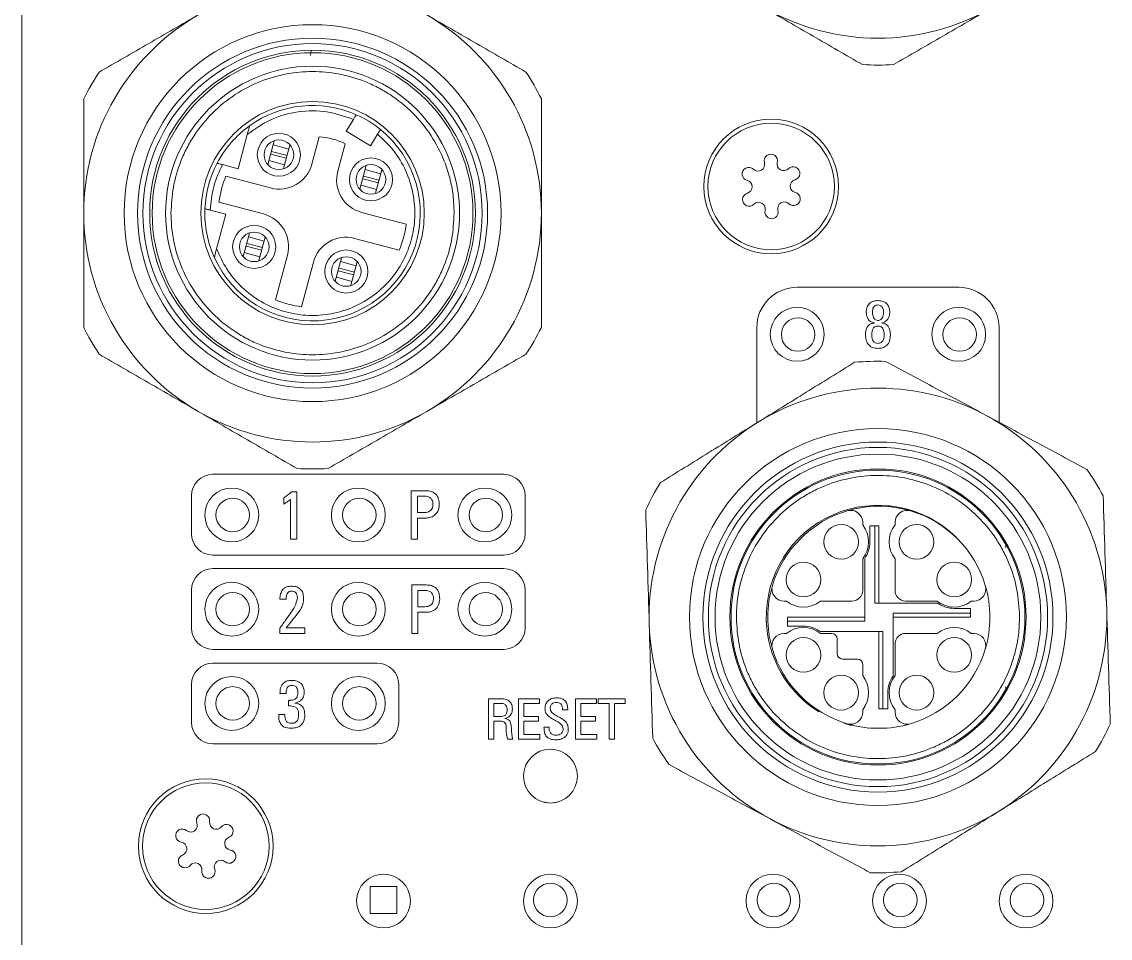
# Model space of a CAD drawing. Extents: x -194 to 239, y -574 to -265.
# Drawn here: x -143.49 to -130.72, y -326.09 to -315.34 of the extents above; entities that cross this region are included whole.
import ezdxf

# ---------------------------------------------------------------- set-up
doc = ezdxf.new("R2010")
doc.units = 0
doc.header["$LTSCALE"] = 0.5
doc.layers.get('0').update_dxf_attribs({"linetype": 'CONTINUOUS'})
doc.layers.add('UMRISSE', color=7, linetype='CONTINUOUS')

msp = doc.modelspace()

# ---------------------------------------------------------------- linework, layer by layer
at = {"lineweight": 5}
for p, q in [((-143.4931, -294.90931), (-143.4931, -335.5111)), ((-143.49137, -294.92834), (-143.49137, -335.53013))]:
    msp.add_line(p, q, dxfattribs=at)
at = {"color": 7, "linetype": 'Continuous', "lineweight": 5}
for p, q in [((-143.49293, -297.4974), (-143.49293, -335.55088)), ((-140.10736, -315.73324), (-140.09064, -315.67081)), ((-138.94546, -316.28282), (-138.94725, -316.2895)), ((-139.59941, -316.48198), (-139.68422, -316.62038)), ((-139.40126, -316.79378), (-139.68422, -316.62038)), ((-140.95427, -317.06219), (-140.84606, -316.65837)), ((-140.60342, -317.01059), (-140.52979, -316.73583)), ((-140.08894, -317.00774), (-140.00257, -316.68542)), ((-139.40126, -316.79378), (-139.31645, -316.65538)), ((-140.56252, -316.85794), (-140.37934, -316.90703)), ((-140.35889, -316.8307), (-140.54206, -316.78162)), ((-140.34662, -316.78491), (-140.42024, -317.05967)), ((-139.69728, -316.76722), (-139.78365, -317.08955)), ((-140.59115, -316.9648), (-140.40797, -317.01388)), ((-140.38752, -316.93755), (-140.5707, -316.88847)), ((-141.1368, -317.01328), (-140.95427, -317.06219)), ((-139.52269, -317.30017), (-139.44907, -317.02541)), ((-139.27817, -317.12028), (-139.46134, -317.0712)), ((-139.2659, -317.07449), (-139.33952, -317.34925)), ((-141.0961, -317.14689), (-140.5728, -317.2871)), ((-139.51042, -317.25437), (-139.32725, -317.30346)), ((-139.3068, -317.22713), (-139.48997, -317.17805)), ((-139.48179, -317.14752), (-139.29862, -317.1966)), ((-139.33952, -317.34925), (-139.34042, -317.3526)), ((-140.6546, -317.59239), (-141.1779, -317.45218)), ((-141.09742, -317.59644), (-141.27995, -317.54753)), ((-141.20562, -318.00026), (-141.09742, -317.59644)), ((-139.50429, -317.57341), (-138.98099, -317.71363)), ((-140.893, -318.09131), (-140.81937, -317.81655)), ((-140.64847, -317.91143), (-140.83164, -317.86235)), ((-140.81937, -317.81655), (-140.81848, -317.8132)), ((-140.6362, -317.86563), (-140.70982, -318.14039)), ((-140.6353, -317.86228), (-140.6362, -317.86563)), ((-139.06279, -318.01892), (-139.58609, -317.8787)), ((-140.6771, -318.01828), (-140.86027, -317.9692)), ((-140.85209, -317.93867), (-140.66892, -317.98775)), ((-140.88073, -318.04552), (-140.69755, -318.0946)), ((-140.51546, -318.59955), (-140.37524, -318.07626)), ((-139.81227, -318.38089), (-139.73865, -318.10613)), ((-139.56775, -318.20101), (-139.75092, -318.15193)), ((-139.73865, -318.10613), (-139.73775, -318.10278)), ((-139.55548, -318.15521), (-139.6291, -318.42997)), ((-139.55458, -318.15186), (-139.55548, -318.15521)), ((-140.06995, -318.15806), (-140.21017, -318.68136)), ((-139.59638, -318.30786), (-139.77955, -318.25878)), ((-139.77137, -318.22825), (-139.5882, -318.27733)), ((-139.81317, -318.38424), (-139.81227, -318.38089)), ((-139.8, -318.3351), (-139.61683, -318.38418)), ((-132.49408, -318.4521), (-134.39043, -318.4521)), ((-141.21346, -318.88311), (-141.21327, -318.8824)), ((-133.48602, -318.87251), (-133.48602, -318.87183)), ((-134.86452, -318.92619), (-134.86452, -320.03889)), ((-132.01999, -320.03822), (-132.01999, -318.92619)), ((-139.74727, -319.27521), (-139.74745, -319.27589)), ((-137.83548, -320.64871), (-141.24891, -320.64871)), ((-141.50176, -320.90155), (-141.50176, -321.34404)), ((-140.41865, -320.99811), (-140.41865, -320.92484)), ((-140.33842, -320.94296), (-140.41865, -320.99811)), ((-140.33842, -321.41009), (-140.33842, -320.94296)), ((-140.32725, -320.85577), (-140.26548, -320.85577)), ((-140.26548, -320.85577), (-140.26548, -321.41009)), ((-138.92102, -320.84119), (-138.75178, -320.84119)), ((-138.92102, -321.41009), (-138.92102, -320.84119)), ((-138.84808, -320.90683), (-138.84808, -321.09646)), ((-138.74699, -320.90683), (-138.84808, -320.90683)), ((-137.58263, -321.34404), (-137.58263, -320.90155)), ((-133.55003, -321.01661), (-133.55003, -321.02831)), ((-133.31299, -321.02831), (-133.31299, -321.01856)), ((-138.84808, -321.09646), (-138.76762, -321.09646)), ((-138.75246, -321.16211), (-138.84808, -321.16211)), ((-138.84808, -321.16211), (-138.84808, -321.41009)), ((-133.62115, -321.24169), (-133.62115, -321.21355)), ((-133.24188, -321.21355), (-133.24188, -321.24169)), ((-133.53581, -321.25205), (-133.53581, -321.44169)), ((-133.47892, -321.25205), (-133.53581, -321.25205)), ((-133.47892, -321.25205), (-133.47892, -322.16072)), ((-133.43151, -321.25205), (-133.47892, -321.25205)), ((-133.43151, -321.25205), (-133.43151, -322.16072)), ((-140.26548, -321.41009), (-140.33842, -321.41009)), ((-138.84808, -321.41009), (-138.92102, -321.41009)), ((-141.24891, -321.59688), (-137.83548, -321.59688)), ((-133.62115, -322.01059), (-133.62115, -321.64168)), ((-133.59744, -321.63633), (-133.59744, -322.37406)), ((-133.24188, -321.64168), (-133.24188, -322.01059)), ((-137.83548, -321.75491), (-141.24891, -321.75491)), ((-138.91534, -321.94739), (-138.74611, -321.94739)), ((-138.91534, -322.5163), (-138.91534, -321.94739)), ((-141.50176, -322.00776), (-141.50176, -322.45024)), ((-140.38947, -322.11515), (-140.46241, -322.11515)), ((-138.84241, -322.01304), (-138.84241, -322.20267)), ((-138.74132, -322.01304), (-138.84241, -322.01304)), ((-137.58263, -322.45024), (-137.58263, -322.00776)), ((-138.84241, -322.20267), (-138.76195, -322.20267)), ((-134.54461, -322.13702), (-134.51647, -322.13702)), ((-134.11648, -322.13702), (-133.74757, -322.13702)), ((-132.74119, -322.16072), (-133.47892, -322.16072)), ((-133.11545, -322.13702), (-132.74654, -322.13702)), ((-132.54655, -322.22235), (-132.35691, -322.22235)), ((-132.35691, -322.27924), (-132.35691, -322.22235)), ((-132.34655, -322.13702), (-132.31841, -322.13702)), ((-138.74679, -322.26831), (-138.84241, -322.26831)), ((-138.84241, -322.26831), (-138.84241, -322.5163)), ((-134.50611, -322.32665), (-133.59744, -322.32665)), ((-134.50611, -322.32665), (-134.50611, -322.37406)), ((-133.26558, -323.01697), (-133.26558, -322.27924)), ((-132.35691, -322.27924), (-133.26558, -322.27924)), ((-132.35691, -322.32665), (-133.26558, -322.32665)), ((-132.35691, -322.32665), (-132.35691, -322.27924)), ((-140.46241, -322.5163), (-140.46241, -322.45316)), ((-140.38947, -322.45066), (-140.16861, -322.45066)), ((-140.16861, -322.45066), (-140.16861, -322.5163)), ((-134.50611, -322.37406), (-134.50611, -322.43095)), ((-134.50611, -322.37406), (-133.59744, -322.37406)), ((-134.31648, -322.43095), (-134.50611, -322.43095)), ((-134.12183, -322.49258), (-133.3841, -322.49258)), ((-133.43151, -323.40125), (-133.43151, -322.49258)), ((-133.3841, -323.40125), (-133.3841, -322.49258)), ((-140.16861, -322.5163), (-140.46241, -322.5163)), ((-138.84241, -322.5163), (-138.91534, -322.5163)), ((-134.51647, -322.51629), (-134.54461, -322.51629)), ((-133.98461, -322.51629), (-134.11648, -322.51629)), ((-133.9214, -322.75333), (-133.9214, -322.5795)), ((-132.74654, -322.51629), (-133.11545, -322.51629)), ((-132.31841, -322.51629), (-132.34655, -322.51629)), ((-141.24891, -322.70309), (-137.83548, -322.70309)), ((-133.24188, -322.64271), (-133.24188, -323.01162)), ((-139.32095, -322.86396), (-141.24891, -322.86396)), ((-133.68436, -322.81654), (-133.85819, -322.81654)), ((-133.62115, -323.01162), (-133.62115, -322.87975)), ((-141.50176, -323.11681), (-141.50176, -323.55929)), ((-139.06811, -323.55929), (-139.06811, -323.11681)), ((-140.38947, -323.22135), (-140.46241, -323.22135)), ((-133.32721, -323.40125), (-133.32721, -323.21162)), ((-140.3603, -323.36723), (-140.3603, -323.30432)), ((-138.01354, -323.75894), (-138.01354, -323.28485)), ((-138.01354, -323.28485), (-137.84858, -323.28485)), ((-137.95276, -323.33955), (-137.95276, -323.4915)), ((-137.85969, -323.33955), (-137.95276, -323.33955)), ((-137.66101, -323.28485), (-137.41494, -323.28485)), ((-137.66101, -323.75894), (-137.66101, -323.28485)), ((-137.41494, -323.33955), (-137.60023, -323.33955)), ((-137.60023, -323.33955), (-137.60023, -323.4915)), ((-137.41494, -323.28485), (-137.41494, -323.33955)), ((-136.99242, -323.75894), (-136.99242, -323.28485)), ((-136.99242, -323.28485), (-136.74636, -323.28485)), ((-136.74636, -323.33955), (-136.93164, -323.33955)), ((-136.93164, -323.33955), (-136.93164, -323.4915)), ((-136.74636, -323.28485), (-136.74636, -323.33955)), ((-136.72499, -323.33955), (-136.72499, -323.28485)), ((-136.72499, -323.28485), (-136.40893, -323.28485)), ((-136.59735, -323.33955), (-136.72499, -323.33955)), ((-136.59735, -323.75894), (-136.59735, -323.33955)), ((-136.40893, -323.33955), (-136.53657, -323.33955)), ((-136.53657, -323.33955), (-136.53657, -323.75894)), ((-136.40893, -323.28485), (-136.40893, -323.33955)), ((-140.477, -323.48495), (-140.477, -323.46934)), ((-140.477, -323.46934), (-140.40406, -323.46934)), ((-137.95276, -323.4915), (-137.86035, -323.4915)), ((-137.60023, -323.4915), (-137.42805, -323.4915)), ((-137.42805, -323.4915), (-137.42805, -323.5462)), ((-137.0836, -323.41363), (-137.14438, -323.41363)), ((-136.93164, -323.4915), (-136.75946, -323.4915)), ((-136.75946, -323.4915), (-136.75946, -323.5462)), ((-133.62115, -323.43975), (-133.62115, -323.41161)), ((-133.43151, -323.40125), (-133.3841, -323.40125)), ((-133.3841, -323.40125), (-133.32721, -323.40125)), ((-133.24188, -323.41161), (-133.24188, -323.43975)), ((-137.95276, -323.5462), (-137.95276, -323.75894)), ((-137.8802, -323.5462), (-137.95276, -323.5462)), ((-137.42805, -323.5462), (-137.60023, -323.5462)), ((-137.60023, -323.5462), (-137.60023, -323.70423)), ((-137.36319, -323.61781), (-137.30241, -323.61781)), ((-137.30241, -323.61781), (-137.30241, -323.63073)), ((-136.75946, -323.5462), (-136.93164, -323.5462)), ((-136.93164, -323.5462), (-136.93164, -323.70423)), ((-133.55003, -323.62499), (-133.55003, -323.63103)), ((-137.95276, -323.75894), (-138.01354, -323.75894)), ((-137.72929, -323.75894), (-137.78941, -323.75894)), ((-137.41096, -323.75894), (-137.66101, -323.75894)), ((-137.60023, -323.70423), (-137.41096, -323.70423)), ((-137.41096, -323.70423), (-137.41096, -323.75894)), ((-136.74237, -323.75894), (-136.99242, -323.75894)), ((-136.93164, -323.70423), (-136.74237, -323.70423)), ((-136.74237, -323.70423), (-136.74237, -323.75894)), ((-136.53657, -323.75894), (-136.59735, -323.75894)), ((-141.24891, -323.81214), (-139.32095, -323.81214)), ((-137.28743, -324.50746), (-137.20986, -324.49779)), ((-139.40502, -325.48724), (-139.40502, -325.8033)), ((-139.08896, -325.48724), (-139.40502, -325.48724)), ((-139.08896, -325.8033), (-139.08896, -325.48724)), ((-139.40502, -325.8033), (-139.08896, -325.8033))]:
    msp.add_line(p, q, dxfattribs=at)
at = {"color": 7, "linetype": 'Continuous', "lineweight": 5, "flags": 128}
for points in [[(-140.52979, -316.73583), (-140.52956, -316.73495), (-140.5289, -316.73248)], [(-140.34572, -316.78156), (-140.34638, -316.78403), (-140.34662, -316.78491)], [(-140.60431, -317.01394), (-140.60365, -317.01147), (-140.60342, -317.01059)], [(-140.42024, -317.05967), (-140.42048, -317.06055), (-140.42114, -317.06302)], [(-139.44907, -317.02541), (-139.44883, -317.02453), (-139.44817, -317.02206)], [(-139.265, -317.07114), (-139.26566, -317.07361), (-139.2659, -317.07449)], [(-139.52359, -317.30352), (-139.52293, -317.30105), (-139.52269, -317.30017)], [(-140.89389, -318.09466), (-140.89323, -318.09219), (-140.893, -318.09131)], [(-140.70982, -318.14039), (-140.71006, -318.14127), (-140.71072, -318.14375)], [(-139.6291, -318.42997), (-139.62933, -318.43085), (-139.63, -318.43333)], [(-131.94324, -323.14456), (-131.94136, -323.15907), (-131.94081, -323.17352)], [(-133.83478, -323.57535), (-133.80896, -323.58316), (-133.75686, -323.59718)], [(-137.37761, -324.49432), (-137.37647, -324.49465), (-137.28743, -324.50746)]]:
    msp.add_lwpolyline(points, dxfattribs=at)
at = {"color": 7, "linetype": 'Continuous', "lineweight": 5}
for centre, radius in [((-140.07949, -317.58294), 2.21241), ((-140.07949, -317.58294), 2.05438), ((-140.07949, -317.58294), 1.99117), ((-140.07949, -317.58294), 1.91216), ((-140.07949, -317.58294), 1.88324), ((-140.07949, -317.58294), 1.72521), ((-140.07949, -317.58294), 1.31164), ((-134.69575, -317.26972), 0.79015), ((-134.69575, -317.26972), 0.74274), ((-140.47502, -316.89775), 0.25285), ((-140.47502, -316.89775), 0.17383), ((-139.39429, -317.18733), 0.25285), ((-139.39429, -317.18733), 0.17383), ((-140.7646, -317.97847), 0.25285), ((-140.7646, -317.97847), 0.17383), ((-139.68387, -318.26805), 0.25285), ((-139.68387, -318.26805), 0.17383), ((-134.39043, -319.0052), 0.31606), ((-132.49408, -319.0052), 0.31606), ((-134.37969, -319.00805), 0.19679), ((-132.48334, -319.00805), 0.19679), ((-133.44226, -322.32382), 2.21241), ((-133.44226, -322.32382), 2.05438), ((-133.44226, -322.32382), 1.99117), ((-133.44226, -322.32382), 1.91216), ((-133.44226, -322.32382), 1.73832), ((-133.44226, -322.32382), 1.72521), ((-141.02767, -321.12564), 0.31606), ((-139.54219, -321.12564), 0.31606), ((-138.05672, -321.12564), 0.31606), ((-141.01692, -321.12564), 0.19679), ((-139.53145, -321.12563), 0.19679), ((-138.04597, -321.12563), 0.19679), ((-133.87399, -321.44169), 0.20386), ((-132.98903, -321.44169), 0.20386), ((-134.31648, -321.88417), 0.20386), ((-132.54655, -321.88417), 0.20386), ((-141.02767, -322.23185), 0.31606), ((-139.54219, -322.23185), 0.31606), ((-138.05672, -322.23185), 0.31606), ((-141.01692, -322.23185), 0.19679), ((-139.53145, -322.23183), 0.19679), ((-138.04597, -322.23183), 0.19679), ((-134.31648, -322.76913), 0.20386), ((-132.54655, -322.76913), 0.20386), ((-133.87399, -323.21162), 0.20386), ((-132.98903, -323.21162), 0.20386), ((-141.02767, -323.33805), 0.31606), ((-139.54219, -323.33805), 0.31606), ((-141.01692, -323.33805), 0.19679), ((-139.53145, -323.33804), 0.19679), ((-137.28743, -324.19141), 0.31606), ((-141.33298, -325.01316), 0.79015), ((-141.33298, -325.01316), 0.74274), ((-139.24699, -325.65792), 0.31606), ((-137.28743, -325.65792), 0.31606), ((-134.67489, -325.65792), 0.31606), ((-133.18941, -325.65792), 0.31606), ((-131.70393, -325.65792), 0.31606), ((-137.28743, -325.64527), 0.19679), ((-134.66414, -325.64528), 0.19679), ((-133.17866, -325.64528), 0.19679), ((-131.69319, -325.64528), 0.19679)]:
    msp.add_circle(centre, radius, dxfattribs=at)
for centre, radius, start, end in [((-133.44226, -312.84205), 2.6865, 240, 300), ((-140.07949, -317.58294), 2.6865, 120, 180), ((-140.07949, -317.58294), 2.6865, 0, 60), ((-133.44226, -312.84205), 3.00256, 266.525352, 273.474648), ((-140.07949, -317.58294), 3.00256, 146.525352, 153.474648), ((-140.07949, -317.58294), 3.00256, 26.525352, 33.474648), ((-140.07945, -317.5829), 1.26424, 66.041831, 125.805033), ((-140.07945, -317.5829), 1.26424, 50.958169, 66.041831), ((-140.07945, -317.5829), 1.26424, 204.194967, 50.958169), ((-140.07945, -317.5829), 1.26424, 125.805033, 152.364375), ((-140.07945, -317.5829), 0.90077, 64.895817, 85.104183), ((-140.07945, -317.5829), 1.26424, 152.364375, 177.635625), ((-134.85037, -317.01113), 0.07798, 225.877076, 15.877076), ((-134.70036, -316.96847), 0.07798, 345.877076, 195.877076), ((-134.54911, -317.00652), 0.07798, 165.877076, 315.877076), ((-140.47055, -316.90549), 0.39507, 255, 345), ((-139.40204, -317.1918), 0.39507, 165, 255), ((-134.95895, -317.12309), 0.07798, 45.877076, 255.877076), ((-134.43716, -317.1151), 0.07798, 285.877076, 135.877076), ((-140.07945, -317.5829), 1.10621, 156.786789, 173.213211), ((-134.997, -317.27433), 0.07798, 285.877076, 75.877076), ((-134.39449, -317.26511), 0.07798, 105.877076, 255.877076), ((-134.95434, -317.42434), 0.07798, 105.877076, 315.877076), ((-134.43255, -317.41636), 0.07798, 225.877076, 75.877076), ((-134.84238, -317.53292), 0.07798, 345.877076, 135.877076), ((-134.54113, -317.52831), 0.07798, 45.877076, 195.877076), ((-140.07949, -317.58294), 2.6865, 180, 240), ((-140.07945, -317.5829), 1.26424, 177.635625, 204.194967), ((-140.75686, -317.974), 0.39507, 345, 75), ((-140.07949, -317.58294), 2.6865, 300, 0), ((-134.69114, -317.57098), 0.07798, 165.877076, 15.877076), ((-140.07945, -317.5829), 1.10621, 336.786789, 353.213211), ((-139.68834, -318.26031), 0.39507, 75, 165), ((-134.39043, -318.92619), 0.47409, 90, 180), ((-132.49408, -318.92619), 0.47409, 0, 90), ((-140.07945, -317.5829), 1.10621, 246.786789, 263.213211), ((-140.07949, -317.58294), 3.00256, 206.525352, 213.474648), ((-140.07949, -317.58294), 3.00256, 326.525352, 333.474648), ((-133.44226, -322.32382), 3.00256, 88.29045, 95.239746), ((-133.44226, -322.32382), 2.6865, 61.765098, 121.765098), ((-140.07949, -317.58294), 2.6865, 240, 300), ((-133.44226, -322.32382), 2.6865, 121.765098, 181.765098), ((-133.44226, -322.32382), 2.6865, 1.765098, 61.765098), ((-140.07949, -317.58294), 3.00256, 266.525352, 273.474648), ((-141.24891, -320.90155), 0.25285, 90, 180), ((-137.83548, -320.90155), 0.25285, 0, 90), ((-133.44226, -322.32382), 3.00256, 28.29045, 35.239746), ((-133.44226, -322.32382), 3.00256, 148.29045, 155.239746), ((-133.44226, -322.32382), 1.31164, 45.602365, 181.765098), ((-133.43151, -322.32665), 1.30374, 106.60155, 163.39845), ((-133.43151, -322.32665), 1.30374, 90, 106.60155), ((-133.76337, -321.21355), 0.14223, 0, 106.60155), ((-133.43151, -322.32665), 1.30374, 73.39845, 90), ((-133.09965, -321.21355), 0.14223, 73.39845, 180), ((-133.43151, -322.32665), 1.30374, 16.60155, 73.39845), ((-141.24891, -321.34404), 0.25285, 180, 270), ((-137.83548, -321.34404), 0.25285, 270, 0), ((-133.87399, -321.44169), 0.32238, 321.657251, 38.342749), ((-132.98903, -321.44169), 0.32238, 141.657251, 218.342749), ((-133.87399, -321.44169), 0.33818, 324.860888, 0), ((-132.10017, -321.48099), 0.15936, 349.968546, 2.570459), ((-141.24891, -322.00776), 0.25285, 90, 180), ((-137.83548, -322.00776), 0.25285, 0, 90), ((-133.43151, -322.32665), 1.30374, 163.39845, 196.60155), ((-134.54461, -321.99479), 0.14223, 163.39845, 270), ((-132.31841, -321.99479), 0.14223, 270, 16.60155), ((-133.43151, -322.32665), 1.30374, 343.39845, 16.60155), ((-133.74757, -322.01059), 0.12642, 270, 0), ((-133.11545, -322.01059), 0.12642, 180, 270), ((-134.31648, -321.88417), 0.32238, 231.657251, 308.342749), ((-132.54655, -321.88417), 0.32238, 231.657251, 308.342749), ((-132.54655, -321.88417), 0.33818, 234.860888, 270), ((-133.44226, -322.32382), 2.6865, 301.765098, 1.765098), ((-133.44226, -322.32382), 1.31164, 181.765098, 237.969095), ((-141.24891, -322.45024), 0.25285, 180, 270), ((-137.83548, -322.45024), 0.25285, 270, 0), ((-133.44226, -322.32382), 2.6865, 181.765098, 241.765098), ((-134.31648, -322.76913), 0.32238, 51.657251, 128.342749), ((-134.31648, -322.76913), 0.33818, 54.860888, 90), ((-132.54655, -322.76913), 0.32238, 51.657251, 128.342749), ((-134.54461, -322.65851), 0.14223, 90, 196.60155), ((-133.98461, -322.5795), 0.06321, 0, 90), ((-133.11545, -322.64271), 0.12642, 90, 180), ((-132.31841, -322.65851), 0.14223, 343.39845, 90), ((-133.43151, -322.32665), 1.30374, 196.60155, 253.39845), ((-133.85819, -322.75333), 0.06321, 180, 270), ((-133.43151, -322.32665), 1.30374, 286.60155, 343.39845), ((-141.24891, -323.11681), 0.25285, 90, 180), ((-139.32095, -323.11681), 0.25285, 0, 90), ((-133.68436, -322.87975), 0.06321, 0, 90), ((-133.87399, -323.21162), 0.32238, 321.657251, 38.342749), ((-132.98903, -323.21162), 0.32238, 141.657251, 218.342749), ((-132.98903, -323.21162), 0.33818, 144.860888, 180), ((-133.76337, -323.43975), 0.14223, 253.39845, 0), ((-133.09965, -323.43975), 0.14223, 180, 286.60155), ((-141.24891, -323.55929), 0.25285, 180, 270), ((-139.32095, -323.55929), 0.25285, 270, 0), ((-133.43151, -322.32665), 1.30374, 253.39845, 286.60155), ((-133.44226, -322.32382), 3.00256, 328.29045, 335.239746), ((-133.44226, -322.32382), 3.00256, 208.29045, 215.239746), ((-141.36452, -324.71353), 0.07798, 351.008422, 201.008422), ((-133.44226, -322.32382), 2.6865, 241.765098, 301.765098), ((-141.51011, -324.76944), 0.07798, 231.008422, 21.008422), ((-141.21048, -324.7379), 0.07798, 171.008422, 321.008422), ((-141.08926, -324.83603), 0.07798, 291.008422, 141.008422), ((-141.60824, -324.89066), 0.07798, 51.008422, 261.008422), ((-141.03335, -324.98163), 0.07798, 111.008422, 261.008422), ((-141.63262, -325.0447), 0.07798, 291.008422, 81.008422), ((-141.57671, -325.19029), 0.07798, 111.008422, 321.008422), ((-141.15585, -325.25689), 0.07798, 51.008422, 201.008422), ((-141.05772, -325.13567), 0.07798, 231.008422, 81.008422), ((-141.45549, -325.28842), 0.07798, 351.008422, 141.008422), ((-141.30145, -325.3128), 0.07798, 171.008422, 21.008422), ((-133.44226, -322.32382), 3.00256, 268.29045, 275.239746)]:
    msp.add_arc(centre, radius, start, end, dxfattribs=at)
for points, knots in [([(-134.78551, -315.16863), (-134.59178, -315.28048), (-134.20358, -315.5046), (-133.81759, -315.72746), (-133.62423, -315.83909)], [0, 0, 0, 0, 0.49905015, 1, 1, 1, 1]), ([(-133.26028, -315.83909), (-133.06761, -315.72786), (-132.68163, -315.50501), (-132.29343, -315.28088), (-132.09901, -315.16863)], [0, 0, 0, 0, 0.49915663, 1, 1, 1, 1]), ([(-141.42274, -315.25636), (-141.61647, -315.36821), (-142.00467, -315.59233), (-142.39066, -315.81518), (-142.58402, -315.92682)], [0, 0, 0, 0, 0.49905013, 1, 1, 1, 1]), ([(-137.57497, -315.92682), (-137.76764, -315.81558), (-138.15362, -315.59273), (-138.54182, -315.36861), (-138.73624, -315.25636)], [0, 0, 0, 0, 0.49915681, 1, 1, 1, 1]), ([(-138.4175, -317.58294), (-138.41997, -317.51312), (-138.42489, -317.37405), (-138.46556, -317.16847), (-138.54303, -316.92957), (-138.68004, -316.6651), (-138.89586, -316.39938), (-139.11819, -316.21886), (-139.31364, -316.10469), (-139.51342, -316.01371), (-139.76935, -315.94007), (-140.07949, -315.91165), (-140.38967, -315.94009), (-140.69942, -316.02914), (-140.99728, -316.18346), (-141.26307, -316.39931), (-141.44353, -316.62163), (-141.55781, -316.81708), (-141.64836, -317.01686), (-141.72507, -317.27279), (-141.73612, -317.48158), (-141.74149, -317.58294)], [0, 0, 0, 0, 0.04014117, 0.07995481, 0.12008112, 0.18437829, 0.25003992, 0.31570156, 0.34787547, 0.38008131, 0.44181203, 0.50005413, 0.55829623, 0.620027, 0.68432415, 0.74998579, 0.81564742, 0.84782132, 0.88002716, 0.9417579, 1, 1, 1, 1]), ([(-142.76599, -316.24201), (-142.76599, -316.46449), (-142.76599, -316.91018), (-142.76599, -317.35843), (-142.76599, -317.58294)], [0, 0, 0, 0, 0.49915664, 1, 1, 1, 1]), ([(-137.39299, -317.58294), (-137.39299, -317.35924), (-137.39299, -316.91099), (-137.39299, -316.46529), (-137.39299, -316.24201)], [0, 0, 0, 0, 0.49905018, 1, 1, 1, 1]), ([(-140.84606, -316.65837), (-140.75722, -316.59574), (-140.57605, -316.468), (-140.24967, -316.37982), (-139.91164, -316.37399), (-139.70214, -316.44645), (-139.59941, -316.48198)], [0, 0, 0, 0, 0.24518257, 0.50000008, 0.75481747, 1, 1, 1, 1]), ([(-139.56608, -316.42759), (-139.56644, -316.42818), (-139.56717, -316.42937), (-139.57284, -316.43862), (-139.58119, -316.45225), (-139.59058, -316.46757), (-139.59685, -316.47781), (-139.59941, -316.48198)], [0, 0, 0, 0, 0.21230241, 0.42456889, 0.63764351, 0.85248703, 1, 1, 1, 1]), ([(-140.82083, -316.56421), (-140.82212, -316.56902), (-140.8252, -316.58051), (-140.83402, -316.61342), (-140.84144, -316.64111), (-140.84606, -316.65837)], [0, 0, 0, 0, 0.21328452, 0.50944221, 1, 1, 1, 1]), ([(-139.28312, -316.60099), (-139.28348, -316.60158), (-139.28421, -316.60277), (-139.28988, -316.61202), (-139.29823, -316.62565), (-139.30762, -316.64097), (-139.3139, -316.65121), (-139.31645, -316.65538)], [0, 0, 0, 0, 0.21230226, 0.42456743, 0.63764389, 0.85248657, 1, 1, 1, 1]), ([(-139.31645, -316.65538), (-139.25148, -316.71625), (-139.11858, -316.84076), (-138.9767, -317.08155), (-138.8896, -317.35055), (-138.86876, -317.63073), (-138.91101, -317.90105), (-139.01113, -318.15346), (-139.1672, -318.38071), (-139.37644, -318.57042), (-139.62419, -318.70603), (-139.89001, -318.77912), (-140.16129, -318.79111), (-140.43055, -318.74255), (-140.68846, -318.63114), (-140.91414, -318.46079), (-141.09522, -318.24791), (-141.16937, -318.08158), (-141.20562, -318.00026)], [0, 0, 0, 0, 0.06049987, 0.12374565, 0.18816039, 0.2519853, 0.31355463, 0.37329345, 0.43578305, 0.49999999, 0.56421691, 0.62670653, 0.68644538, 0.74801472, 0.81183961, 0.87625438, 0.93950014, 1, 1, 1, 1]), ([(-141.19945, -316.99649), (-141.19878, -316.99667), (-141.19745, -316.99703), (-141.18706, -316.99981), (-141.17171, -317.00392), (-141.15402, -317.00866), (-141.14193, -317.0119), (-141.1368, -317.01328)], [0, 0, 0, 0, 0.20800298, 0.41594605, 0.62603103, 0.84099141, 1, 1, 1, 1]), ([(-142.76599, -317.58294), (-142.76599, -317.80663), (-142.76599, -318.25488), (-142.76599, -318.70059), (-142.76599, -318.92386)], [0, 0, 0, 0, 0.49905021, 1, 1, 1, 1]), ([(-141.74149, -317.58294), (-141.73902, -317.65275), (-141.7341, -317.79182), (-141.69343, -317.9974), (-141.61595, -318.23631), (-141.47895, -318.50077), (-141.26312, -318.76649), (-141.0408, -318.94701), (-140.84535, -319.06118), (-140.64557, -319.15216), (-140.38964, -319.2258), (-140.0795, -319.25422), (-139.76932, -319.22578), (-139.45956, -319.13673), (-139.16171, -318.98241), (-138.89591, -318.76656), (-138.71546, -318.54424), (-138.60118, -318.34879), (-138.51063, -318.14901), (-138.43392, -317.89308), (-138.42286, -317.68429), (-138.4175, -317.58294)], [0, 0, 0, 0, 0.04014114, 0.07995482, 0.12008112, 0.18437828, 0.25003992, 0.31570156, 0.34787549, 0.38008126, 0.44181204, 0.50005415, 0.55829625, 0.62002698, 0.68432417, 0.74998581, 0.81564745, 0.8478213, 0.88002715, 0.94175793, 1, 1, 1, 1]), ([(-141.34261, -317.53075), (-141.34194, -317.53092), (-141.3406, -317.53128), (-141.33022, -317.53407), (-141.31486, -317.53818), (-141.29717, -317.54292), (-141.28509, -317.54616), (-141.27995, -317.54753)], [0, 0, 0, 0, 0.208003, 0.41594608, 0.62603136, 0.8409914, 1, 1, 1, 1]), ([(-137.39299, -318.92386), (-137.39299, -318.70139), (-137.39299, -318.25569), (-137.39299, -317.80744), (-137.39299, -317.58294)], [0, 0, 0, 0, 0.49915661, 1, 1, 1, 1]), ([(-141.20562, -318.00026), (-141.21078, -318.01949), (-141.21814, -318.04697), (-141.22635, -318.0776), (-141.23028, -318.09228), (-141.23232, -318.0999), (-141.23253, -318.10069), (-141.23263, -318.10104)], [0, 0, 0, 0, 0.44305894, 0.63293201, 0.79491537, 0.91059744, 1, 1, 1, 1]), ([(-133.58084, -318.74464), (-133.57919, -318.72399), (-133.57591, -318.68279), (-133.53922, -318.63507), (-133.49068, -318.61182), (-133.45841, -318.60988), (-133.44226, -318.60891)], [0, 0, 0, 0, 0.280183, 0.55892682, 0.77913749, 1, 1, 1, 1]), ([(-133.44226, -318.65997), (-133.44965, -318.66053), (-133.46442, -318.66165), (-133.48398, -318.67344), (-133.50307, -318.69992), (-133.50591, -318.72488), (-133.5079, -318.74236)], [0, 0, 0, 0, 0.18712366, 0.37385819, 0.56118545, 1, 1, 1, 1]), ([(-133.44226, -318.60891), (-133.42165, -318.61049), (-133.38054, -318.61364), (-133.33151, -318.64812), (-133.30666, -318.6961), (-133.30467, -318.72837), (-133.30368, -318.74453)], [0, 0, 0, 0, 0.28035362, 0.5592602, 0.77924914, 1, 1, 1, 1]), ([(-133.39189, -318.68618), (-133.39953, -318.6777), (-133.41322, -318.66253), (-133.43337, -318.66075), (-133.44226, -318.65997)], [0, 0, 0, 0, 0.55862065, 1, 1, 1, 1]), ([(-133.48602, -318.87183), (-133.50171, -318.86726), (-133.53308, -318.85813), (-133.57276, -318.81191), (-133.57778, -318.77014), (-133.58084, -318.74464)], [0, 0, 0, 0, 0.28066953, 0.56090539, 1, 1, 1, 1]), ([(-133.5079, -318.74236), (-133.50747, -318.75494), (-133.5067, -318.77739), (-133.49851, -318.79826), (-133.49491, -318.80744)], [0, 0, 0, 0, 0.56018281, 1, 1, 1, 1]), ([(-133.37661, -318.74236), (-133.3771, -318.73118), (-133.37797, -318.71122), (-133.38763, -318.69383), (-133.39189, -318.68618)], [0, 0, 0, 0, 0.56014178, 1, 1, 1, 1]), ([(-133.38961, -318.80744), (-133.38519, -318.79567), (-133.37731, -318.77464), (-133.37683, -318.75223), (-133.37661, -318.74236)], [0, 0, 0, 0, 0.55940966, 1, 1, 1, 1]), ([(-133.30368, -318.74453), (-133.30452, -318.7608), (-133.30602, -318.78984), (-133.32014, -318.81512), (-133.32636, -318.82624)], [0, 0, 0, 0, 0.56014802, 1, 1, 1, 1]), ([(-133.58813, -319.01291), (-133.58776, -318.99465), (-133.5871, -318.96208), (-133.57396, -318.93239), (-133.56819, -318.91935)], [0, 0, 0, 0, 0.56073287, 1, 1, 1, 1]), ([(-133.56819, -318.91935), (-133.56283, -318.91185), (-133.55212, -318.89684), (-133.52373, -318.87884), (-133.50032, -318.87491), (-133.48602, -318.87251)], [0, 0, 0, 0, 0.28012961, 0.56035065, 1, 1, 1, 1]), ([(-133.44226, -318.90795), (-133.4494, -318.90833), (-133.46366, -318.90907), (-133.48234, -318.91687), (-133.49635, -318.92917), (-133.50162, -318.93911), (-133.50425, -318.94408)], [0, 0, 0, 0, 0.2802305, 0.55983373, 0.77979812, 1, 1, 1, 1]), ([(-133.49491, -318.80744), (-133.49188, -318.81291), (-133.48581, -318.82384), (-133.46841, -318.83904), (-133.45216, -318.84107), (-133.44226, -318.84231)], [0, 0, 0, 0, 0.28114517, 0.56192329, 1, 1, 1, 1]), ([(-133.44226, -318.84231), (-133.43599, -318.84186), (-133.42347, -318.84096), (-133.40316, -318.82986), (-133.39474, -318.81593), (-133.38961, -318.80744)], [0, 0, 0, 0, 0.28081509, 0.56103529, 1, 1, 1, 1]), ([(-133.38026, -318.94476), (-133.38382, -318.93853), (-133.39092, -318.92607), (-133.41239, -318.91057), (-133.43094, -318.90895), (-133.44226, -318.90795)], [0, 0, 0, 0, 0.28063863, 0.56084191, 1, 1, 1, 1]), ([(-133.32636, -318.82624), (-133.33745, -318.83861), (-133.3573, -318.86075), (-133.38588, -318.8682), (-133.3985, -318.87148)], [0, 0, 0, 0, 0.55876606, 1, 1, 1, 1]), ([(-133.3985, -318.87148), (-133.38002, -318.87512), (-133.34702, -318.8816), (-133.32626, -318.90766), (-133.31713, -318.91912)], [0, 0, 0, 0, 0.55994795, 1, 1, 1, 1]), ([(-133.31713, -318.91912), (-133.31002, -318.9359), (-133.29731, -318.96594), (-133.29667, -318.99845), (-133.29638, -319.0128)], [0, 0, 0, 0, 0.5587541, 1, 1, 1, 1]), ([(-133.44226, -319.17052), (-133.4653, -319.16877), (-133.51121, -319.16528), (-133.56283, -319.12186), (-133.58537, -319.06671), (-133.58721, -319.03086), (-133.58813, -319.01291)], [0, 0, 0, 0, 0.28020226, 0.55834699, 0.77884769, 1, 1, 1, 1]), ([(-133.50425, -318.94408), (-133.50809, -318.95742), (-133.51496, -318.98128), (-133.51512, -319.00608), (-133.51519, -319.01701)], [0, 0, 0, 0, 0.55906011, 1, 1, 1, 1]), ([(-133.51519, -319.01701), (-133.51471, -319.02971), (-133.51386, -319.05236), (-133.50386, -319.07261), (-133.49947, -319.08152)], [0, 0, 0, 0, 0.56033024, 1, 1, 1, 1]), ([(-133.29638, -319.0128), (-133.2978, -319.03569), (-133.30063, -319.08132), (-133.33528, -319.1382), (-133.38836, -319.16731), (-133.42426, -319.16945), (-133.44226, -319.17052)], [0, 0, 0, 0, 0.28068782, 0.55954865, 0.77929808, 1, 1, 1, 1]), ([(-133.38585, -319.0822), (-133.38029, -319.07063), (-133.37035, -319.04995), (-133.36964, -319.02709), (-133.36932, -319.01701)], [0, 0, 0, 0, 0.5592384, 1, 1, 1, 1]), ([(-133.36932, -319.01701), (-133.36941, -319.00319), (-133.36958, -318.97854), (-133.377, -318.95507), (-133.38026, -318.94476)], [0, 0, 0, 0, 0.56059293, 1, 1, 1, 1]), ([(-133.49947, -319.08152), (-133.4957, -319.08663), (-133.48816, -319.09686), (-133.46867, -319.1096), (-133.45227, -319.1112), (-133.44226, -319.11217)], [0, 0, 0, 0, 0.28061286, 0.56090949, 1, 1, 1, 1]), ([(-133.44226, -319.11217), (-133.42939, -319.1107), (-133.40636, -319.10807), (-133.39212, -319.09012), (-133.38585, -319.0822)], [0, 0, 0, 0, 0.55898175, 1, 1, 1, 1]), ([(-142.58402, -319.23905), (-142.39135, -319.35029), (-142.00536, -319.57314), (-141.61717, -319.79726), (-141.42274, -319.90951)], [0, 0, 0, 0, 0.49915665, 1, 1, 1, 1]), ([(-138.73624, -319.90951), (-138.54251, -319.79766), (-138.15432, -319.57354), (-137.76833, -319.35069), (-137.57497, -319.23905)], [0, 0, 0, 0, 0.49905028, 1, 1, 1, 1]), ([(-133.71646, -319.33381), (-133.90561, -319.45092), (-134.28455, -319.68556), (-134.66566, -319.92153), (-134.85653, -320.03972)], [0, 0, 0, 0, 0.49915672, 1, 1, 1, 1]), ([(-132.17131, -319.95697), (-132.36839, -319.85114), (-132.7633, -319.63908), (-133.15597, -319.42822), (-133.35268, -319.3226)], [0, 0, 0, 0, 0.49905015, 1, 1, 1, 1]), ([(-141.42274, -319.90951), (-141.22901, -320.02136), (-140.84082, -320.24549), (-140.45483, -320.46834), (-140.26147, -320.57998)], [0, 0, 0, 0, 0.49905035, 1, 1, 1, 1]), ([(-139.89752, -320.57998), (-139.70485, -320.46874), (-139.31886, -320.24589), (-138.93067, -320.02176), (-138.73624, -319.90951)], [0, 0, 0, 0, 0.49915668, 1, 1, 1, 1]), ([(-134.85653, -320.03972), (-135.04673, -320.15748), (-135.42783, -320.39346), (-135.80677, -320.62809), (-135.99661, -320.74563)], [0, 0, 0, 0, 0.49905015, 1, 1, 1, 1]), ([(-130.98993, -320.59134), (-131.18594, -320.4861), (-131.5786, -320.27524), (-131.97352, -320.06318), (-132.17131, -319.95697)], [0, 0, 0, 0, 0.49915673, 1, 1, 1, 1]), ([(-131.78105, -322.27263), (-131.78954, -322.17148), (-131.80702, -321.96313), (-131.89157, -321.70969), (-131.98824, -321.51279), (-132.10848, -321.32095), (-132.2957, -321.1043), (-132.56801, -320.89674), (-132.87048, -320.75167), (-133.18283, -320.6722), (-133.49374, -320.65332), (-133.80286, -320.69129), (-134.0564, -320.77277), (-134.25328, -320.86987), (-134.44513, -320.99), (-134.66178, -321.17728), (-134.86932, -321.44953), (-134.99811, -321.71808), (-135.06819, -321.95926), (-135.10252, -322.166), (-135.10315, -322.30515), (-135.10346, -322.37501)], [0, 0, 0, 0, 0.0582421, 0.11997289, 0.15217865, 0.1843526, 0.25001425, 0.31567591, 0.37997295, 0.4417038, 0.49994584, 0.55818794, 0.61991873, 0.65212449, 0.68429838, 0.74996003, 0.81562169, 0.87991883, 0.92004518, 0.95985878, 1, 1, 1, 1]), ([(-140.41865, -320.92484), (-140.41009, -320.91981), (-140.3948, -320.91083), (-140.38098, -320.89974), (-140.37489, -320.89486)], [0, 0, 0, 0, 0.55969684, 1, 1, 1, 1]), ([(-140.37489, -320.89486), (-140.36586, -320.88773), (-140.34975, -320.87498), (-140.33413, -320.86164), (-140.32725, -320.85577)], [0, 0, 0, 0, 0.55999364, 1, 1, 1, 1]), ([(-138.75178, -320.84119), (-138.72999, -320.84199), (-138.69111, -320.84343), (-138.65796, -320.86341), (-138.6434, -320.87218)], [0, 0, 0, 0, 0.56066306, 1, 1, 1, 1]), ([(-138.68728, -320.93407), (-138.69685, -320.92533), (-138.71397, -320.9097), (-138.73689, -320.90771), (-138.74699, -320.90683)], [0, 0, 0, 0, 0.55890642, 1, 1, 1, 1]), ([(-138.66574, -321.00085), (-138.66644, -320.98722), (-138.66768, -320.9629), (-138.68129, -320.94287), (-138.68728, -320.93407)], [0, 0, 0, 0, 0.56032369, 1, 1, 1, 1]), ([(-138.6434, -320.87218), (-138.63363, -320.88191), (-138.61406, -320.90136), (-138.59581, -320.94803), (-138.59394, -320.98329), (-138.5928, -321.00484)], [0, 0, 0, 0, 0.27970363, 0.55977537, 1, 1, 1, 1]), ([(-130.75703, -322.24107), (-130.76392, -322.01748), (-130.77773, -321.56944), (-130.79146, -321.12395), (-130.79834, -320.90078)], [0, 0, 0, 0, 0.49904993, 1, 1, 1, 1]), ([(-138.76762, -321.09646), (-138.75544, -321.09596), (-138.73371, -321.09505), (-138.71412, -321.08574), (-138.70551, -321.08165)], [0, 0, 0, 0, 0.56024977, 1, 1, 1, 1]), ([(-138.70551, -321.08165), (-138.69829, -321.07648), (-138.68384, -321.06613), (-138.6683, -321.03754), (-138.66671, -321.01476), (-138.66574, -321.00085)], [0, 0, 0, 0, 0.28012981, 0.56014141, 1, 1, 1, 1]), ([(-138.5928, -321.00484), (-138.59482, -321.03288), (-138.59841, -321.08293), (-138.63457, -321.11695), (-138.65047, -321.13191)], [0, 0, 0, 0, 0.56037592, 1, 1, 1, 1]), ([(-136.16879, -321.06628), (-136.16193, -321.28865), (-136.1482, -321.73413), (-136.1344, -322.18217), (-136.12748, -322.40657)], [0, 0, 0, 0, 0.4991567, 1, 1, 1, 1]), ([(-138.65047, -321.13191), (-138.66828, -321.14188), (-138.70014, -321.15971), (-138.73645, -321.16138), (-138.75246, -321.16211)], [0, 0, 0, 0, 0.55916241, 1, 1, 1, 1]), ([(-140.43175, -322.00392), (-140.42438, -321.99626), (-140.40964, -321.98096), (-140.37448, -321.96489), (-140.34721, -321.96308), (-140.33056, -321.96198)], [0, 0, 0, 0, 0.28003049, 0.5601211, 1, 1, 1, 1]), ([(-140.33056, -321.96198), (-140.30862, -321.96301), (-140.26499, -321.96505), (-140.2101, -321.9995), (-140.18763, -322.0529), (-140.18605, -322.08715), (-140.18525, -322.10432)], [0, 0, 0, 0, 0.28092685, 0.55882791, 0.77888995, 1, 1, 1, 1]), ([(-138.74611, -321.94739), (-138.72431, -321.9482), (-138.68544, -321.94963), (-138.65229, -321.96961), (-138.63773, -321.97839)], [0, 0, 0, 0, 0.56066437, 1, 1, 1, 1]), ([(-138.63773, -321.97839), (-138.62795, -321.98811), (-138.60839, -322.00757), (-138.59014, -322.05424), (-138.58827, -322.0895), (-138.58713, -322.11104)], [0, 0, 0, 0, 0.27970371, 0.55977924, 1, 1, 1, 1]), ([(-140.46241, -322.11515), (-140.46175, -322.09284), (-140.46057, -322.05307), (-140.44055, -322.01892), (-140.43175, -322.00392)], [0, 0, 0, 0, 0.56081878, 1, 1, 1, 1]), ([(-140.37774, -322.04973), (-140.38184, -322.06161), (-140.38918, -322.08284), (-140.38939, -322.10526), (-140.38947, -322.11515)], [0, 0, 0, 0, 0.5591909, 1, 1, 1, 1]), ([(-140.32577, -322.02033), (-140.33165, -322.02065), (-140.3434, -322.02131), (-140.36365, -322.02925), (-140.3724, -322.04198), (-140.37774, -322.04973)], [0, 0, 0, 0, 0.28127647, 0.56186668, 1, 1, 1, 1]), ([(-140.32885, -322.26592), (-140.30879, -322.23625), (-140.27304, -322.18335), (-140.26272, -322.12059), (-140.25819, -322.09304)], [0, 0, 0, 0, 0.56104005, 1, 1, 1, 1]), ([(-140.25819, -322.09304), (-140.25878, -322.08242), (-140.25996, -322.06126), (-140.27558, -322.03433), (-140.30076, -322.02159), (-140.31742, -322.02075), (-140.32577, -322.02033)], [0, 0, 0, 0, 0.28064927, 0.55949455, 0.77933191, 1, 1, 1, 1]), ([(-140.18525, -322.10432), (-140.18606, -322.12408), (-140.18751, -322.15936), (-140.20027, -322.19221), (-140.20588, -322.20666)], [0, 0, 0, 0, 0.55996361, 1, 1, 1, 1]), ([(-138.68161, -322.04027), (-138.69118, -322.03154), (-138.7083, -322.0159), (-138.73122, -322.01391), (-138.74132, -322.01304)], [0, 0, 0, 0, 0.5589073, 1, 1, 1, 1]), ([(-138.69984, -322.18786), (-138.69262, -322.18268), (-138.67817, -322.17233), (-138.66262, -322.14374), (-138.66104, -322.12097), (-138.66007, -322.10706)], [0, 0, 0, 0, 0.28012809, 0.56014036, 1, 1, 1, 1]), ([(-138.66007, -322.10706), (-138.66076, -322.09343), (-138.66201, -322.0691), (-138.67562, -322.04908), (-138.68161, -322.04027)], [0, 0, 0, 0, 0.56031609, 1, 1, 1, 1]), ([(-138.58713, -322.11104), (-138.58914, -322.13909), (-138.59274, -322.18914), (-138.6289, -322.22316), (-138.6448, -322.23811)], [0, 0, 0, 0, 0.56037675, 1, 1, 1, 1]), ([(-140.20588, -322.20666), (-140.217, -322.22611), (-140.23688, -322.26086), (-140.26172, -322.29223), (-140.27266, -322.30604)], [0, 0, 0, 0, 0.55972471, 1, 1, 1, 1]), ([(-138.76195, -322.20267), (-138.74977, -322.20216), (-138.72804, -322.20125), (-138.70845, -322.19195), (-138.69984, -322.18786)], [0, 0, 0, 0, 0.56024501, 1, 1, 1, 1]), ([(-138.6448, -322.23811), (-138.66261, -322.24809), (-138.69446, -322.26592), (-138.73078, -322.26758), (-138.74679, -322.26831)], [0, 0, 0, 0, 0.55916141, 1, 1, 1, 1]), ([(-130.71573, -323.58136), (-130.72258, -323.35899), (-130.73631, -322.9135), (-130.75012, -322.46547), (-130.75703, -322.24107)], [0, 0, 0, 0, 0.49915649, 1, 1, 1, 1]), ([(-140.46241, -322.45316), (-140.43744, -322.41824), (-140.39284, -322.35588), (-140.3484, -322.29341), (-140.32885, -322.26592)], [0, 0, 0, 0, 0.55999997, 1, 1, 1, 1]), ([(-140.27266, -322.30604), (-140.29448, -322.33302), (-140.33343, -322.38121), (-140.37235, -322.42944), (-140.38947, -322.45066)], [0, 0, 0, 0, 0.55999958, 1, 1, 1, 1]), ([(-131.78105, -322.27263), (-131.78137, -322.34249), (-131.782, -322.48164), (-131.81633, -322.68838), (-131.8864, -322.92955), (-132.01519, -323.19811), (-132.22273, -323.47035), (-132.43939, -323.65764), (-132.63123, -323.77777), (-132.82811, -323.87487), (-133.08166, -323.95635), (-133.39077, -323.99431), (-133.70169, -323.97544), (-134.01403, -323.89597), (-134.3165, -323.7509), (-134.58882, -323.54334), (-134.77604, -323.32669), (-134.89628, -323.13485), (-134.99295, -322.93795), (-135.0775, -322.68451), (-135.09498, -322.47616), (-135.10346, -322.37501)], [0, 0, 0, 0, 0.04014111, 0.07995482, 0.12008114, 0.18437833, 0.25003991, 0.31570149, 0.34787544, 0.38008131, 0.4418121, 0.50005408, 0.55829625, 0.62002696, 0.6843241, 0.74998576, 0.81564741, 0.8478213, 0.88002711, 0.9417579, 1, 1, 1, 1]), ([(-136.12748, -322.40657), (-136.12059, -322.63016), (-136.10679, -323.0782), (-136.09306, -323.52369), (-136.08618, -323.74686)], [0, 0, 0, 0, 0.49905016, 1, 1, 1, 1]), ([(-140.46241, -323.22135), (-140.46131, -323.19921), (-140.45911, -323.15511), (-140.42868, -323.09756), (-140.3759, -323.07079), (-140.34115, -323.06906), (-140.32372, -323.06819)], [0, 0, 0, 0, 0.28105188, 0.55966823, 0.77913331, 1, 1, 1, 1]), ([(-140.3236, -323.12653), (-140.32969, -323.12685), (-140.34185, -323.12748), (-140.36306, -323.13498), (-140.37239, -323.148), (-140.37808, -323.15594)], [0, 0, 0, 0, 0.28142224, 0.56216676, 1, 1, 1, 1]), ([(-140.32372, -323.06819), (-140.30209, -323.06949), (-140.259, -323.07209), (-140.2056, -323.10611), (-140.18063, -323.15742), (-140.17885, -323.19128), (-140.17796, -323.20825)], [0, 0, 0, 0, 0.28072634, 0.55925348, 0.77906553, 1, 1, 1, 1]), ([(-140.26753, -323.1507), (-140.27156, -323.14634), (-140.27962, -323.13764), (-140.29908, -323.12828), (-140.3143, -323.1272), (-140.3236, -323.12653)], [0, 0, 0, 0, 0.28007408, 0.56026824, 1, 1, 1, 1]), ([(-140.37808, -323.15594), (-140.38209, -323.16782), (-140.38926, -323.18909), (-140.38941, -323.21148), (-140.38947, -323.22135)], [0, 0, 0, 0, 0.55907293, 1, 1, 1, 1]), ([(-140.34412, -323.30158), (-140.33027, -323.30062), (-140.30268, -323.2987), (-140.26833, -323.27701), (-140.25258, -323.24391), (-140.25146, -323.2222), (-140.25089, -323.21132)], [0, 0, 0, 0, 0.28051987, 0.55915304, 0.77909502, 1, 1, 1, 1]), ([(-140.25089, -323.21132), (-140.25128, -323.19919), (-140.25196, -323.17754), (-140.26278, -323.15889), (-140.26753, -323.1507)], [0, 0, 0, 0, 0.56048451, 1, 1, 1, 1]), ([(-140.17796, -323.20825), (-140.1794, -323.22959), (-140.18198, -323.26768), (-140.20856, -323.29456), (-140.22024, -323.30637)], [0, 0, 0, 0, 0.56046243, 1, 1, 1, 1]), ([(-140.3603, -323.30432), (-140.35736, -323.30333), (-140.3521, -323.30157), (-140.34656, -323.30158), (-140.34412, -323.30158)], [0, 0, 0, 0, 0.55841672, 1, 1, 1, 1]), ([(-140.2436, -323.47367), (-140.24401, -323.4621), (-140.24481, -323.43901), (-140.25278, -323.40428), (-140.29121, -323.36735), (-140.33177, -323.36728), (-140.3603, -323.36723)], [0, 0, 0, 0, 0.18796137, 0.37531232, 0.56047714, 1, 1, 1, 1]), ([(-140.22024, -323.30637), (-140.23211, -323.31309), (-140.25333, -323.3251), (-140.27695, -323.331), (-140.28736, -323.33361)], [0, 0, 0, 0, 0.55932599, 1, 1, 1, 1]), ([(-140.28736, -323.33361), (-140.26842, -323.33701), (-140.23075, -323.34379), (-140.17534, -323.39149), (-140.17244, -323.44233), (-140.17066, -323.47344)], [0, 0, 0, 0, 0.28198149, 0.56058171, 1, 1, 1, 1]), ([(-137.80878, -323.3631), (-137.81235, -323.35896), (-137.81947, -323.35068), (-137.83707, -323.34133), (-137.85111, -323.34023), (-137.85969, -323.33955)], [0, 0, 0, 0, 0.28024055, 0.56045436, 1, 1, 1, 1]), ([(-137.84858, -323.28485), (-137.82943, -323.28616), (-137.79527, -323.28851), (-137.77062, -323.31183), (-137.75978, -323.32208)], [0, 0, 0, 0, 0.56039306, 1, 1, 1, 1]), ([(-137.79473, -323.41163), (-137.79522, -323.40191), (-137.7961, -323.38455), (-137.80491, -323.36965), (-137.80878, -323.3631)], [0, 0, 0, 0, 0.56018013, 1, 1, 1, 1]), ([(-137.75978, -323.32208), (-137.75114, -323.33629), (-137.73567, -323.36174), (-137.73447, -323.39135), (-137.73395, -323.40442)], [0, 0, 0, 0, 0.55864591, 1, 1, 1, 1]), ([(-137.35103, -323.40033), (-137.34938, -323.38027), (-137.34609, -323.34026), (-137.30743, -323.29646), (-137.26026, -323.27537), (-137.22904, -323.27359), (-137.21342, -323.27269)], [0, 0, 0, 0, 0.28000517, 0.55848594, 0.77898737, 1, 1, 1, 1]), ([(-137.26727, -323.3424), (-137.27141, -323.34631), (-137.27969, -323.35414), (-137.28864, -323.37285), (-137.28964, -323.38749), (-137.29025, -323.39644)], [0, 0, 0, 0, 0.28003301, 0.56023304, 1, 1, 1, 1]), ([(-137.21731, -323.32739), (-137.22739, -323.32787), (-137.24538, -323.32873), (-137.26058, -323.33822), (-137.26727, -323.3424)], [0, 0, 0, 0, 0.56021028, 1, 1, 1, 1]), ([(-137.15881, -323.35114), (-137.16296, -323.34659), (-137.17125, -323.33748), (-137.19192, -323.32875), (-137.20768, -323.32791), (-137.21731, -323.32739)], [0, 0, 0, 0, 0.27956301, 0.55960164, 1, 1, 1, 1]), ([(-137.21342, -323.27269), (-137.19268, -323.27393), (-137.15141, -323.27638), (-137.10302, -323.31418), (-137.0856, -323.36526), (-137.08427, -323.39748), (-137.0836, -323.41363)], [0, 0, 0, 0, 0.2805977, 0.558179, 0.77865938, 1, 1, 1, 1]), ([(-137.14438, -323.41363), (-137.14452, -323.4013), (-137.14478, -323.37933), (-137.15453, -323.35973), (-137.15881, -323.35114)], [0, 0, 0, 0, 0.56119659, 1, 1, 1, 1]), ([(-140.45626, -323.57453), (-140.46331, -323.55853), (-140.47592, -323.52989), (-140.47667, -323.49871), (-140.477, -323.48495)], [0, 0, 0, 0, 0.55880683, 1, 1, 1, 1]), ([(-140.40406, -323.46934), (-140.404, -323.48311), (-140.40388, -323.50765), (-140.39514, -323.53052), (-140.3913, -323.54056)], [0, 0, 0, 0, 0.5609138, 1, 1, 1, 1]), ([(-140.17066, -323.47344), (-140.17212, -323.49786), (-140.17502, -323.54645), (-140.21878, -323.60322), (-140.27756, -323.62701), (-140.31553, -323.62887), (-140.33454, -323.6298)], [0, 0, 0, 0, 0.2805957, 0.55850448, 0.77885298, 1, 1, 1, 1]), ([(-140.32828, -323.57145), (-140.31414, -323.57076), (-140.28606, -323.56939), (-140.24666, -323.5327), (-140.24476, -323.49611), (-140.2436, -323.47367)], [0, 0, 0, 0, 0.28163925, 0.55925223, 1, 1, 1, 1]), ([(-137.86035, -323.4915), (-137.84933, -323.49032), (-137.82731, -323.48795), (-137.79933, -323.45693), (-137.79648, -323.42882), (-137.79473, -323.41163)], [0, 0, 0, 0, 0.28018591, 0.55970985, 1, 1, 1, 1]), ([(-137.73395, -323.40442), (-137.73512, -323.41895), (-137.73745, -323.448), (-137.75994, -323.48309), (-137.79025, -323.50575), (-137.81242, -323.51132), (-137.8235, -323.51411)], [0, 0, 0, 0, 0.28009035, 0.55953919, 0.77961715, 1, 1, 1, 1]), ([(-137.8235, -323.51411), (-137.81085, -323.51655), (-137.78832, -323.5209), (-137.77171, -323.53651), (-137.76443, -323.54336)], [0, 0, 0, 0, 0.56181672, 1, 1, 1, 1]), ([(-137.29566, -323.50062), (-137.31295, -323.48548), (-137.34384, -323.45842), (-137.34883, -323.41809), (-137.35103, -323.40033)], [0, 0, 0, 0, 0.55982996, 1, 1, 1, 1]), ([(-137.193, -323.55855), (-137.21221, -323.54782), (-137.24652, -323.52867), (-137.28065, -323.50919), (-137.29566, -323.50062)], [0, 0, 0, 0, 0.55999651, 1, 1, 1, 1]), ([(-137.29025, -323.39644), (-137.28904, -323.40545), (-137.28662, -323.42349), (-137.26657, -323.44997), (-137.24732, -323.46284), (-137.23555, -323.4707)], [0, 0, 0, 0, 0.27931321, 0.55939896, 1, 1, 1, 1]), ([(-137.23555, -323.4707), (-137.21637, -323.48161), (-137.18211, -323.50109), (-137.14793, -323.52068), (-137.13288, -323.5293)], [0, 0, 0, 0, 0.55999822, 1, 1, 1, 1]), ([(-140.33454, -323.6298), (-140.36095, -323.62782), (-140.39779, -323.62505), (-140.43792, -323.5994), (-140.45015, -323.58281), (-140.45626, -323.57453)], [0, 0, 0, 0, 0.55875545, 0.77942451, 1, 1, 1, 1]), ([(-140.3913, -323.54056), (-140.38731, -323.54623), (-140.37932, -323.55757), (-140.3569, -323.56955), (-140.33913, -323.57073), (-140.32828, -323.57145)], [0, 0, 0, 0, 0.27980882, 0.5600108, 1, 1, 1, 1]), ([(-137.83575, -323.55456), (-137.84382, -323.55171), (-137.85823, -323.54662), (-137.87348, -323.54633), (-137.8802, -323.5462)], [0, 0, 0, 0, 0.55943494, 1, 1, 1, 1]), ([(-137.80688, -323.60423), (-137.8072, -323.59856), (-137.80784, -323.58723), (-137.81583, -323.56783), (-137.82821, -323.55959), (-137.83575, -323.55456)], [0, 0, 0, 0, 0.2812717, 0.56196884, 1, 1, 1, 1]), ([(-137.78941, -323.75894), (-137.79607, -323.73048), (-137.808, -323.67954), (-137.80723, -323.62729), (-137.80688, -323.60423)], [0, 0, 0, 0, 0.55873248, 1, 1, 1, 1]), ([(-137.76443, -323.54336), (-137.75783, -323.56004), (-137.74601, -323.58996), (-137.74607, -323.62205), (-137.7461, -323.63624)], [0, 0, 0, 0, 0.55777222, 1, 1, 1, 1]), ([(-137.7461, -323.63624), (-137.74476, -323.6594), (-137.74236, -323.70076), (-137.73328, -323.74116), (-137.72929, -323.75894)], [0, 0, 0, 0, 0.56012038, 1, 1, 1, 1]), ([(-137.22434, -323.76501), (-137.24633, -323.76397), (-137.29001, -323.76189), (-137.34332, -323.7239), (-137.36117, -323.66911), (-137.36251, -323.63494), (-137.36319, -323.61781)], [0, 0, 0, 0, 0.28096844, 0.55813757, 0.77857836, 1, 1, 1, 1]), ([(-137.30241, -323.63073), (-137.30163, -323.64408), (-137.30026, -323.66789), (-137.28433, -323.68536), (-137.27733, -323.69303)], [0, 0, 0, 0, 0.56072182, 1, 1, 1, 1]), ([(-137.1383, -323.63415), (-137.13949, -323.62504), (-137.14189, -323.6068), (-137.16181, -323.5798), (-137.18117, -323.56661), (-137.193, -323.55855)], [0, 0, 0, 0, 0.27932808, 0.55944752, 1, 1, 1, 1]), ([(-137.16271, -323.69341), (-137.15821, -323.6891), (-137.14923, -323.68048), (-137.13993, -323.65985), (-137.13892, -323.6439), (-137.1383, -323.63415)], [0, 0, 0, 0, 0.28008519, 0.56011964, 1, 1, 1, 1]), ([(-137.13288, -323.5293), (-137.11541, -323.54535), (-137.08418, -323.57403), (-137.07955, -323.61576), (-137.07752, -323.63415)], [0, 0, 0, 0, 0.55951377, 1, 1, 1, 1]), ([(-137.07752, -323.63415), (-137.07902, -323.65639), (-137.08169, -323.69606), (-137.10941, -323.72404), (-137.12158, -323.73633)], [0, 0, 0, 0, 0.56053501, 1, 1, 1, 1]), ([(-137.27733, -323.69303), (-137.26789, -323.6988), (-137.251, -323.70912), (-137.23131, -323.70995), (-137.22263, -323.71031)], [0, 0, 0, 0, 0.55891156, 1, 1, 1, 1]), ([(-137.12158, -323.73633), (-137.13956, -323.74611), (-137.17175, -323.76363), (-137.20823, -323.76459), (-137.22434, -323.76501)], [0, 0, 0, 0, 0.55843699, 1, 1, 1, 1]), ([(-137.22263, -323.71031), (-137.2106, -323.70988), (-137.18914, -323.7091), (-137.17077, -323.6982), (-137.16271, -323.69341)], [0, 0, 0, 0, 0.56076663, 1, 1, 1, 1]), ([(-132.02798, -324.60792), (-131.83779, -324.49015), (-131.45668, -324.25418), (-131.07774, -324.01954), (-130.88791, -323.902)], [0, 0, 0, 0, 0.49905041, 1, 1, 1, 1]), ([(-135.89458, -324.05629), (-135.69858, -324.16154), (-135.30591, -324.3724), (-134.911, -324.58446), (-134.71321, -324.69067)], [0, 0, 0, 0, 0.49915678, 1, 1, 1, 1]), ([(-133.16805, -325.31383), (-132.9789, -325.19671), (-132.59996, -324.96208), (-132.21886, -324.7261), (-132.02798, -324.60792)], [0, 0, 0, 0, 0.49915672, 1, 1, 1, 1]), ([(-134.71321, -324.69067), (-134.51613, -324.7965), (-134.12121, -325.00856), (-133.72854, -325.21941), (-133.53183, -325.32504)], [0, 0, 0, 0, 0.49905006, 1, 1, 1, 1])]:
    msp.add_open_spline(points, degree=3, knots=knots, dxfattribs=at)
msp.add_open_spline([(-141.27995, -317.54753), (-141.27168, -317.45432), (-141.25513, -317.26788), (-141.17624, -317.09814), (-141.1368, -317.01328)], degree=3, dxfattribs=at)
at = {"layer": 'UMRISSE', "color": 7, "linetype": 'Continuous', "lineweight": 5}
msp.add_line((-143.4931, -336.17288), (-143.4931, -294.91391), dxfattribs=at)

doc.saveas('drawing.dxf')
